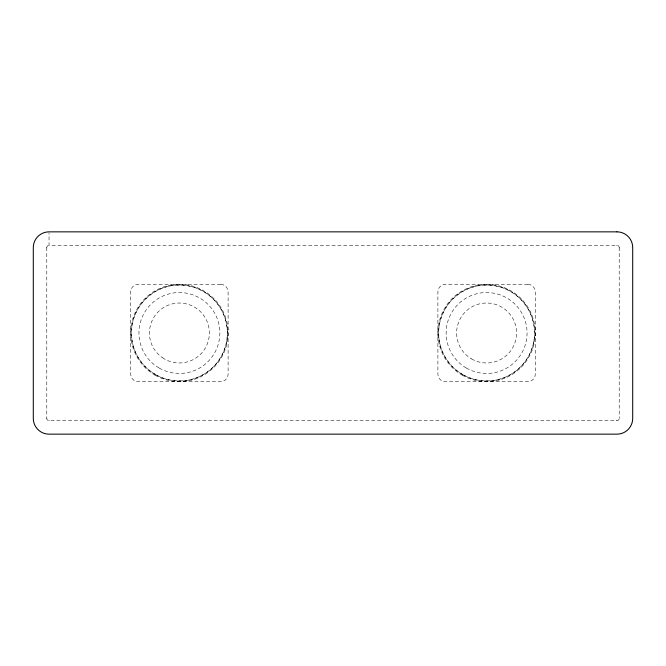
<?xml version="1.0" encoding="UTF-8"?>
<svg xmlns="http://www.w3.org/2000/svg" width="666" height="666" viewBox="0 0 666 666"><rect width="100%" height="100%" fill="white"/><g stroke="black" fill="none" stroke-linecap="round" stroke-linejoin="round"><path stroke-width="0.5" stroke-dasharray="3.33 2.5" d="M46.762 248.027L46.787 247.585A2.248 2.248 0 0 1 49.034 245.338L49.475 245.313M616.525 420.687L616.966 420.662A2.248 2.248 0 0 0 619.213 418.415L619.238 417.973M619.238 248.027L619.213 247.585A2.248 2.248 0 0 0 616.966 245.338L49.034 245.338L49.034 232.892M46.762 417.973L46.787 418.415A2.248 2.248 0 0 0 49.034 420.662L616.966 420.662M616.525 245.313L616.966 245.338M49.034 420.662L49.475 420.687M619.213 247.585L619.213 418.415M486.596 380.952L486.596 381.701M179.404 380.952L179.404 381.701M46.787 247.585L46.787 418.415M220.613 284.299L138.195 284.299A7.492 7.492 0 0 0 130.703 291.791L130.703 374.209A7.492 7.492 0 0 0 138.195 381.701L220.613 381.701A7.492 7.492 0 0 0 228.105 374.209L228.105 291.791A7.492 7.492 0 0 0 220.613 284.299M527.805 284.299L445.387 284.299A7.492 7.492 0 0 0 437.895 291.791L437.895 374.209A7.492 7.492 0 0 0 445.387 381.701L527.805 381.701A7.492 7.492 0 0 0 535.298 374.209L535.298 291.791A7.492 7.492 0 0 0 527.805 284.299M159.174 368.04A40.46 40.46 0 0 0 219.863 333A40.46 40.46 0 0 0 159.174 297.96A40.46 40.46 0 0 0 159.174 368.04M155.428 374.525A47.952 47.952 0 0 0 227.356 333A47.952 47.952 0 0 0 155.428 291.475A47.952 47.952 0 0 0 155.428 374.525A47.952 47.952 0 0 0 227.356 333A47.952 47.952 0 0 0 155.428 291.475A47.952 47.952 0 0 0 155.428 374.525M155.053 375.174A48.701 48.701 0 0 0 228.105 333A48.701 48.701 0 0 0 155.053 290.826A48.701 48.701 0 0 0 155.053 375.174M162.429 357.7A29.97 29.97 0 0 0 209.282 335.348A29.97 29.97 0 0 0 166.5 305.952A29.97 29.97 0 0 0 162.429 357.7M466.367 368.04A40.46 40.46 0 0 0 527.056 333A40.46 40.46 0 0 0 466.367 297.96A40.46 40.46 0 0 0 466.367 368.04M462.62 374.525A47.952 47.952 0 0 0 534.548 333A47.952 47.952 0 0 0 462.62 291.475A47.952 47.952 0 0 0 462.62 374.525A47.952 47.952 0 0 0 534.548 333A47.952 47.952 0 0 0 462.62 291.475A47.952 47.952 0 0 0 462.62 374.525M462.246 375.174A48.701 48.701 0 0 0 535.298 333A48.701 48.701 0 0 0 462.246 290.826A48.701 48.701 0 0 0 462.246 375.174M471.611 358.957A29.97 29.97 0 0 0 516.566 333A29.97 29.97 0 0 0 471.611 307.043A29.97 29.97 0 0 0 471.611 358.957"/><path stroke-width="1" d="M616.966 231.851L49.034 231.851A15.734 15.734 0 0 0 33.3 247.585L33.3 418.415A15.734 15.734 0 0 0 49.034 434.149L616.966 434.149A15.734 15.734 0 0 0 632.7 418.415L632.7 247.585A15.734 15.734 0 0 0 616.966 231.851"/></g></svg>
